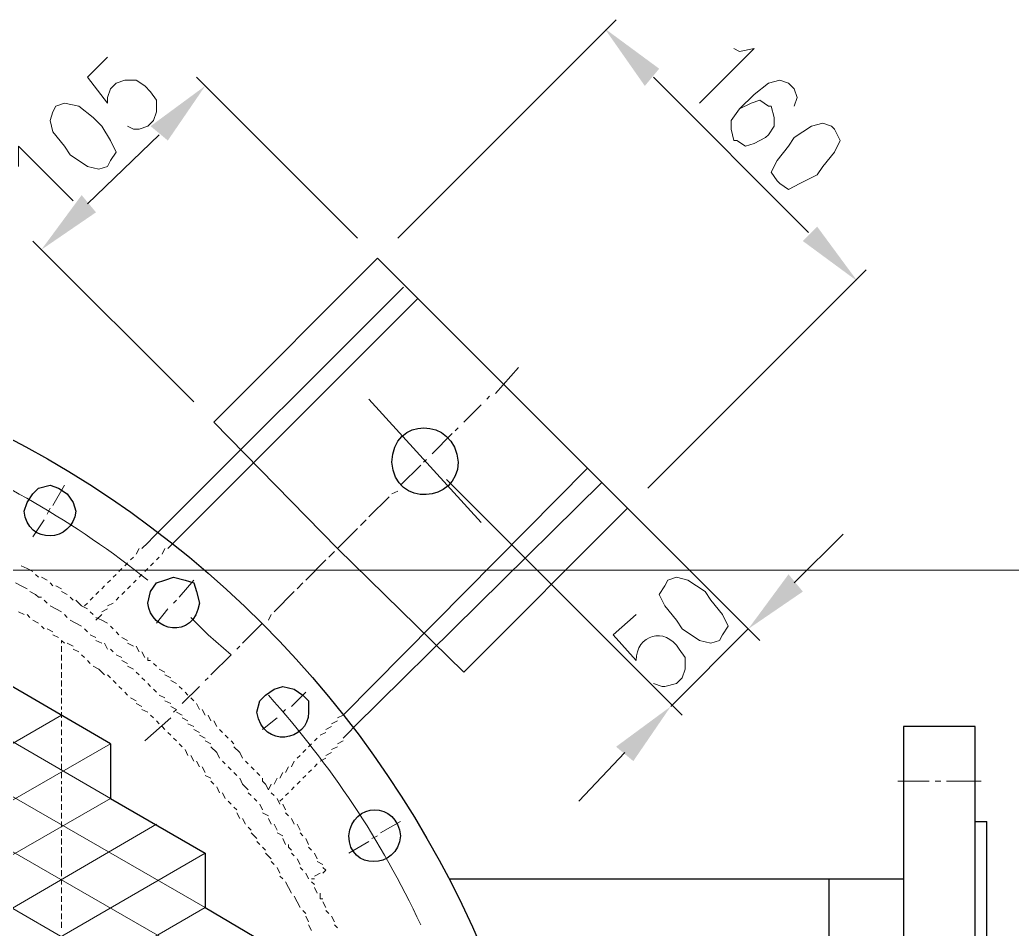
# Model space of a CAD drawing. Header units: millimetres. Extents: x 0 to 825, y 0 to 1167.
# Drawn here: x 260.3 to 322.5, y 211 to 268 of the extents above; entities that cross this region are included whole.
import ezdxf

# ---------------------------------------------------------------- set-up
doc = ezdxf.new("R2010")
doc.units = ezdxf.units.MM
doc.layers.add('1', color=7, linetype='Continuous')

msp = doc.modelspace()

# ---------------------------------------------------------------- hatches: boundary and pattern name
h = msp.add_hatch(color=0)
h.dxf.hatch_style = 2
h.paths.add_polyline_path([(300.381732, 264.921732), (299.481732, 263.841732), (296.961732, 267.441732)])
h = msp.add_hatch(color=0)
h.dxf.hatch_style = 2
h.paths.add_polyline_path([(268.521732, 261.321732), (269.601732, 260.421732), (271.941732, 263.841732)])
h = msp.add_hatch(color=0)
h.dxf.hatch_style = 2
h.paths.add_polyline_path([(264.201732, 257.001732), (265.101732, 255.921732), (261.681732, 253.581732)])
h = msp.add_hatch(color=0)
h.dxf.hatch_style = 2
h.paths.add_polyline_path([(310.281732, 255.021732), (309.381732, 254.121732), (312.801732, 251.601732)])
h = msp.add_hatch(color=0)
h.dxf.hatch_style = 2
h.paths.add_polyline_path([(308.481732, 233.241732), (309.381732, 232.161732), (305.961732, 229.821732)])
h = msp.add_hatch(color=0)
h.dxf.hatch_style = 2
h.paths.add_polyline_path([(297.681732, 222.441732), (298.761732, 221.541732), (301.101732, 224.961732)])

# ---------------------------------------------------------------- linework, layer by layer
at = {"layer": '1', "color": 0, "lineweight": 9}
for points in [[(284.001732, 254.301732), (297.681732, 267.981732)], [(305.061732, 266.181732), (305.421732, 266.001732), (306.321732, 266.181732), (302.901732, 262.761732)], [(265.821732, 265.641732), (264.561732, 264.381732), (265.821732, 262.761732), (265.821732, 263.121732), (266.001732, 263.661732), (266.361732, 264.021732), (266.901732, 264.201732), (267.621732, 264.201732), (268.161732, 263.841732), (268.521732, 263.481732), (268.881732, 262.941732), (268.881732, 262.221732), (268.701732, 261.681732), (268.341732, 261.321732), (267.801732, 261.141732), (267.441732, 261.141732), (267.081732, 261.321732)], [(281.481732, 254.301732), (271.401732, 264.381732)], [(300.021732, 264.381732), (309.741732, 254.661732)], [(308.841732, 262.581732), (309.021732, 263.121732), (308.841732, 263.661732), (308.481732, 264.021732), (307.941732, 264.201732), (307.221732, 264.021732), (306.321732, 263.301732), (305.421732, 262.401732), (304.881732, 261.681732), (304.881732, 261.141732), (305.061732, 260.421732), (305.241732, 260.421732), (305.781732, 260.061732), (306.321732, 260.241732), (307.041732, 260.601732), (307.221732, 260.781732), (307.581732, 261.321732), (307.581732, 261.861732), (307.401732, 262.581732), (307.221732, 262.581732), (306.681732, 262.941732), (306.141732, 262.761732), (305.421732, 262.401732)], [(262.401732, 262.221732), (262.221732, 261.681732), (262.401732, 260.961732), (263.121732, 260.061732), (263.481732, 259.521732), (264.561732, 258.801732), (265.281732, 258.621732), (265.821732, 258.801732), (266.001732, 259.161732), (266.361732, 259.701732), (266.001732, 260.421732), (265.461732, 261.321732), (264.921732, 261.861732), (264.021732, 262.581732), (263.121732, 262.761732), (262.581732, 262.581732), (262.401732, 262.221732)], [(311.181732, 261.321732), (310.641732, 261.501732), (309.921732, 261.321732), (308.841732, 260.601732), (308.481732, 260.061732), (307.761732, 259.161732), (307.401732, 258.441732), (307.761732, 257.901732), (307.941732, 257.721732), (308.481732, 257.361732), (309.201732, 257.721732), (310.281732, 258.261732), (310.641732, 258.801732), (311.361732, 259.701732), (311.721732, 260.421732), (311.361732, 261.141732), (311.181732, 261.321732)], [(264.561732, 256.461732), (269.061732, 260.781732)], [(260.241732, 258.801732), (260.241732, 259.161732), (260.241732, 260.061732), (263.661732, 256.641732)], [(271.221732, 244.041732), (261.141732, 254.121732)], [(299.661732, 238.641732), (313.341732, 252.321732)], [(290.121732, 244.581732), (291.561732, 246.201732)], [(289.581732, 244.221732), (289.761732, 244.401732)], [(282.201732, 244.221732), (289.221732, 236.481732)], [(288.141732, 242.781732), (289.221732, 243.861732)], [(291.741732, 244.041732), (306.681732, 229.101732)], [(286.161732, 240.801732), (287.421732, 242.061732)], [(287.601732, 242.241732), (287.781732, 242.421732)], [(284.181732, 238.821732), (285.441732, 240.081732)], [(285.621732, 240.261732), (285.801732, 240.441732)], [(263.121732, 238.821732), (262.401732, 237.561732)], [(287.061732, 239.181732), (301.821732, 224.421732)], [(282.201732, 236.841732), (283.461732, 238.101732)], [(283.641732, 238.281732), (284.001732, 238.461732)], [(262.221732, 237.381732), (262.041732, 237.021732)], [(261.861732, 236.661732), (261.141732, 235.581732)], [(281.661732, 236.301732), (282.021732, 236.661732)], [(268.701732, 235.581732), (269.061732, 235.941732)], [(280.221732, 234.861732), (281.481732, 236.121732)], [(308.841732, 232.701732), (311.901732, 235.761732)], [(267.981732, 234.861732), (268.341732, 235.221732)], [(268.341732, 235.221732), (268.701732, 235.581732)], [(269.601732, 234.861732), (269.961732, 235.221732)], [(271.941732, 212.361732), (232.881732, 234.861732)], [(267.621732, 234.501732), (267.801732, 234.861732)], [(269.241732, 234.501732), (269.421732, 234.861732)], [(279.681732, 234.321732), (280.041732, 234.681732)], [(260.781732, 233.601732), (260.421732, 233.781732)], [(266.901732, 233.781732), (267.081732, 233.961732)], [(267.261732, 234.141732), (267.441732, 234.321732)], [(268.521732, 233.781732), (268.701732, 233.961732)], [(268.881732, 234.141732), (269.061732, 234.321732)], [(278.241732, 232.881732), (279.501732, 234.141732)], [(261.141732, 233.421732), (260.781732, 233.601732)], [(261.501732, 233.061732), (261.321732, 233.241732)], [(266.181732, 233.061732), (266.361732, 233.241732)], [(266.541732, 233.421732), (266.721732, 233.601732)], [(267.801732, 233.061732), (267.981732, 233.241732)], [(268.161732, 233.421732), (268.341732, 233.601732)], [(275.001732, 207.141732), (230.001732, 233.061732)], [(260.421732, 232.521732), (260.061732, 232.701732)], [(260.781732, 232.341732), (260.421732, 232.521732)], [(262.041732, 232.881732), (261.681732, 233.061732)], [(262.401732, 232.521732), (262.221732, 232.701732)], [(262.941732, 232.341732), (262.581732, 232.521732)], [(265.461732, 232.341732), (265.641732, 232.521732)], [(265.821732, 232.701732), (266.001732, 232.881732)], [(267.081732, 232.341732), (267.261732, 232.521732)], [(267.441732, 232.701732), (267.621732, 232.881732)], [(271.221732, 232.881732), (270.321732, 231.801732)], [(277.701732, 232.341732), (278.061732, 232.701732)], [(300.741732, 232.521732), (300.381732, 231.981732), (300.741732, 231.261732), (301.461732, 230.361732), (301.821732, 229.821732), (302.901732, 229.101732), (303.621732, 228.921732), (304.161732, 229.101732), (304.341732, 229.461732), (304.701732, 230.001732), (304.341732, 230.721732), (303.621732, 231.621732), (303.261732, 232.161732), (302.181732, 232.881732), (301.461732, 233.061732), (300.921732, 232.881732), (300.741732, 232.521732)], [(261.321732, 231.981732), (260.961732, 232.161732)], [(261.681732, 231.801732), (261.501732, 231.801732), (261.321732, 231.981732)], [(263.301732, 231.981732), (262.941732, 232.161732)], [(265.101732, 231.981732), (265.281732, 232.161732)], [(266.721732, 231.981732), (266.901732, 232.161732)], [(276.261732, 230.901732), (277.521732, 232.161732)], [(262.041732, 231.441732), (261.861732, 231.621732)], [(262.581732, 231.081732), (262.221732, 231.261732)], [(263.661732, 231.621732), (263.481732, 231.801732)], [(264.201732, 231.261732), (263.841732, 231.621732)], [(264.561732, 231.081732), (264.201732, 231.261732)], [(264.381732, 231.261732), (264.561732, 231.441732)], [(264.741732, 231.621732), (264.921732, 231.801732)], [(265.821732, 231.261732), (266.181732, 231.441732)], [(266.361732, 231.621732), (266.541732, 231.801732)], [(270.141732, 231.621732), (269.961732, 231.441732)], [(260.601732, 230.721732), (260.241732, 230.901732)], [(260.961732, 230.541732), (260.781732, 230.721732)], [(262.941732, 230.901732), (262.581732, 231.081732)], [(263.301732, 230.541732), (263.121732, 230.721732)], [(264.921732, 230.721732), (264.741732, 230.901732)], [(265.101732, 230.361732), (265.461732, 230.721732)], [(265.461732, 230.901732), (265.821732, 231.081732)], [(269.601732, 231.081732), (268.881732, 230.181732)], [(275.901732, 230.361732), (276.081732, 230.721732)], [(261.501732, 230.181732), (261.141732, 230.361732)], [(261.861732, 229.821732), (261.681732, 230.001732)], [(263.841732, 230.181732), (263.481732, 230.361732)], [(264.201732, 230.001732), (263.841732, 230.181732)], [(265.461732, 230.361732), (265.101732, 230.541732)], [(265.821732, 230.181732), (265.821732, 230.181732), (265.461732, 230.361732)], [(266.181732, 229.821732), (266.001732, 230.001732)], [(273.561732, 228.201732), (272.121732, 229.461732), (271.041732, 230.541732)], [(274.281732, 228.921732), (275.541732, 230.181732)], [(275.001732, 203.541732), (230.001732, 229.641732)], [(266.001732, 219.201732), (248.001732, 229.641732)], [(262.401732, 229.641732), (262.041732, 229.821732)], [(262.761732, 229.281732), (262.401732, 229.461732)], [(264.561732, 229.641732), (264.561732, 229.641732), (264.381732, 229.821732)], [(265.101732, 229.281732), (264.741732, 229.461732)], [(266.541732, 229.461732), (266.361732, 229.641732)], [(301.101732, 224.961732), (305.961732, 229.821732)], [(263.121732, 228.921732), (262.941732, 229.101732)], [(262.941732, 228.921732), (262.941732, 229.101732)], [(263.661732, 228.741732), (263.301732, 228.921732)], [(265.461732, 228.921732), (265.101732, 229.101732)], [(265.821732, 228.561732), (265.641732, 228.921732)], [(267.081732, 229.101732), (266.721732, 229.281732)], [(267.441732, 228.741732), (267.081732, 228.921732)], [(262.941732, 228.381732), (262.941732, 228.741732)], [(262.941732, 227.841732), (262.941732, 228.201732)], [(264.021732, 228.381732), (263.661732, 228.561732)], [(264.381732, 228.021732), (264.201732, 228.201732)], [(266.181732, 228.381732), (266.001732, 228.561732)], [(266.721732, 228.021732), (266.361732, 228.201732)], [(267.801732, 228.381732), (267.621732, 228.741732)], [(268.161732, 228.021732), (267.981732, 228.381732)], [(272.301732, 226.941732), (273.561732, 228.201732)], [(273.921732, 228.561732), (274.101732, 228.741732)], [(262.941732, 227.301732), (262.941732, 227.661732)], [(264.741732, 227.661732), (264.561732, 227.841732)], [(267.081732, 227.661732), (266.721732, 227.841732)], [(268.521732, 227.841732), (268.341732, 227.841732), (268.341732, 228.021732)], [(268.881732, 227.481732), (268.701732, 227.661732)], [(262.941732, 226.761732), (262.941732, 227.121732)], [(265.281732, 227.301732), (264.921732, 227.481732)], [(265.641732, 226.941732), (265.281732, 227.301732)], [(266.001732, 226.761732), (265.821732, 226.941732)], [(267.441732, 227.301732), (267.081732, 227.481732)], [(267.801732, 226.941732), (267.621732, 227.121732)], [(269.421732, 227.121732), (269.061732, 227.301732)], [(269.781732, 226.761732), (269.421732, 226.941732)], [(262.941732, 226.221732), (262.941732, 226.581732)], [(266.361732, 226.401732), (266.181732, 226.581732)], [(268.161732, 226.581732), (267.981732, 226.761732)], [(268.521732, 226.221732), (268.341732, 226.401732)], [(270.141732, 226.401732), (269.781732, 226.581732)], [(271.941732, 226.581732), (272.121732, 226.761732)], [(262.941732, 225.681732), (262.941732, 226.041732)], [(266.721732, 226.041732), (266.541732, 226.221732)], [(267.081732, 225.681732), (266.901732, 225.861732)], [(268.881732, 225.861732), (268.701732, 226.041732)], [(269.421732, 225.501732), (269.061732, 225.681732)], [(270.501732, 226.041732), (270.321732, 226.221732)], [(270.501732, 225.141732), (271.581732, 226.221732)], [(270.861732, 225.681732), (270.681732, 225.861732)], [(278.241732, 225.861732), (277.341732, 224.961732)], [(262.941732, 225.141732), (262.941732, 225.501732)], [(267.621732, 225.321732), (267.261732, 225.501732)], [(267.981732, 224.961732), (267.621732, 225.141732)], [(269.781732, 225.141732), (269.421732, 225.321732)], [(271.221732, 225.321732), (271.041732, 225.501732)], [(271.581732, 224.781732), (271.401732, 225.141732)], [(230.001732, 205.341732), (262.941732, 224.421732)], [(262.941732, 224.781732), (262.941732, 224.961732)], [(262.941732, 224.241732), (262.941732, 224.601732)], [(268.341732, 224.601732), (267.981732, 224.781732)], [(268.701732, 224.241732), (268.521732, 224.421732)], [(270.141732, 224.781732), (269.781732, 224.961732)], [(269.961732, 224.601732), (270.141732, 224.781732)], [(270.501732, 224.421732), (270.141732, 224.601732)], [(271.941732, 224.421732), (271.761732, 224.781732)], [(272.301732, 224.061732), (272.121732, 224.421732)], [(276.981732, 224.781732), (276.801732, 224.601732)], [(280.221732, 224.241732), (280.581732, 224.421732)], [(262.941732, 223.701732), (262.941732, 224.061732)], [(268.161732, 222.801732), (269.781732, 224.241732)], [(269.061732, 223.881732), (268.881732, 224.061732)], [(270.861732, 224.061732), (270.501732, 224.241732)], [(271.221732, 223.701732), (270.861732, 223.881732)], [(272.661732, 223.701732), (272.481732, 224.061732)], [(276.441732, 224.241732), (275.541732, 223.521732)], [(279.861732, 223.881732), (280.221732, 224.061732)], [(262.941732, 223.161732), (262.941732, 223.521732)], [(269.421732, 223.521732), (269.241732, 223.701732)], [(269.781732, 223.161732), (269.601732, 223.341732)], [(271.581732, 223.341732), (271.221732, 223.521732)], [(271.941732, 222.981732), (271.581732, 223.161732)], [(273.021732, 223.341732), (272.841732, 223.521732)], [(273.381732, 222.981732), (273.201732, 223.161732)], [(279.141732, 223.161732), (279.501732, 223.341732)], [(279.501732, 223.521732), (279.861732, 223.701732)], [(280.581732, 222.981732), (280.941732, 223.341732)], [(280.941732, 223.341732), (281.301732, 223.701732)], [(230.001732, 201.921732), (266.001732, 222.621732)], [(262.941732, 222.621732), (262.941732, 222.981732)], [(270.141732, 222.801732), (269.961732, 222.981732)], [(270.501732, 222.441732), (270.321732, 222.621732)], [(272.301732, 222.621732), (271.941732, 222.801732)], [(273.741732, 222.621732), (273.561732, 222.801732)], [(278.421732, 222.441732), (278.601732, 222.621732)], [(278.781732, 222.801732), (278.961732, 222.981732)], [(280.221732, 222.621732), (280.581732, 222.801732)], [(262.941732, 222.081732), (262.941732, 222.441732)], [(270.861732, 221.901732), (270.681732, 222.261732)], [(272.661732, 222.081732), (272.301732, 222.441732)], [(272.841732, 221.721732), (272.661732, 222.081732)], [(274.101732, 222.081732), (273.741732, 222.441732)], [(274.281732, 221.721732), (274.101732, 222.081732)], [(278.061732, 222.081732), (278.241732, 222.261732)], [(279.501732, 221.901732), (279.861732, 222.081732)], [(279.861732, 222.261732), (280.221732, 222.441732)], [(298.221732, 222.081732), (295.341732, 219.021732)], [(262.941732, 221.541732), (262.941732, 221.901732)], [(262.941732, 221.001732), (262.941732, 221.361732)], [(271.221732, 221.541732), (271.041732, 221.901732)], [(271.581732, 221.181732), (271.401732, 221.541732)], [(273.201732, 221.361732), (273.021732, 221.541732)], [(274.641732, 221.361732), (274.461732, 221.541732)], [(277.341732, 221.181732), (277.521732, 221.541732)], [(277.701732, 221.721732), (277.881732, 221.901732)], [(278.781732, 221.181732), (278.961732, 221.361732)], [(279.141732, 221.541732), (279.501732, 221.721732)], [(262.941732, 220.461732), (262.941732, 220.821732)], [(271.941732, 220.821732), (271.761732, 221.181732)], [(273.561732, 221.001732), (273.381732, 221.181732)], [(273.921732, 220.641732), (273.741732, 220.821732)], [(275.001732, 221.001732), (274.821732, 221.181732)], [(275.361732, 220.641732), (275.181732, 220.821732)], [(276.621732, 220.461732), (276.801732, 220.821732)], [(276.981732, 220.821732), (277.161732, 221.181732)], [(278.421732, 220.821732), (278.601732, 221.001732)], [(262.941732, 220.101732), (262.941732, 220.281732)], [(272.301732, 220.461732), (271.941732, 220.641732)], [(272.481732, 220.101732), (272.301732, 220.281732)], [(274.281732, 220.101732), (274.101732, 220.461732)], [(274.641732, 219.741732), (274.281732, 220.101732)], [(275.721732, 220.101732), (275.541732, 220.281732), (275.541732, 220.461732)], [(275.901732, 219.741732), (275.721732, 220.101732)], [(275.901732, 219.741732), (276.081732, 220.101732)], [(276.261732, 220.101732), (276.441732, 220.461732)], [(277.701732, 220.101732), (277.881732, 220.281732)], [(278.061732, 220.461732), (278.241732, 220.641732)], [(315.321732, 220.281732), (317.301732, 220.281732)], [(317.661732, 220.281732), (318.021732, 220.281732)], [(318.381732, 220.281732), (320.541732, 220.281732)], [(262.941732, 219.561732), (262.941732, 219.921732)], [(272.841732, 219.561732), (272.661732, 219.921732)], [(273.201732, 219.201732), (273.021732, 219.561732)], [(274.821732, 219.381732), (274.641732, 219.561732)], [(276.261732, 219.381732), (276.081732, 219.561732)], [(276.981732, 219.381732), (277.161732, 219.561732)], [(277.341732, 219.741732), (277.521732, 219.921732)], [(230.001732, 198.501732), (266.001732, 219.201732)], [(262.941732, 219.021732), (262.941732, 219.381732)], [(262.941732, 218.481732), (262.941732, 218.841732)], [(273.561732, 218.841732), (273.381732, 219.021732)], [(275.181732, 219.021732), (275.001732, 219.201732), (275.001732, 219.201732)], [(275.541732, 218.481732), (275.361732, 218.841732)], [(276.621732, 218.841732), (276.441732, 219.201732)], [(276.621732, 219.021732), (276.801732, 219.201732)], [(276.981732, 218.481732), (276.801732, 218.841732)], [(262.941732, 217.941732), (262.941732, 218.301732)], [(273.921732, 218.481732), (273.741732, 218.661732)], [(274.101732, 217.941732), (273.921732, 218.301732)], [(275.901732, 218.121732), (275.541732, 218.301732)], [(277.161732, 218.121732), (276.981732, 218.301732)], [(230.001732, 194.901732), (268.881732, 217.581732)], [(262.941732, 217.401732), (262.941732, 217.761732)], [(274.461732, 217.581732), (274.281732, 217.941732)], [(276.081732, 217.581732), (275.901732, 217.941732)], [(276.441732, 217.221732), (276.261732, 217.581732)], [(277.521732, 217.581732), (277.341732, 217.941732)], [(277.881732, 217.221732), (277.701732, 217.581732)], [(284.181732, 217.761732), (282.921732, 217.041732)], [(262.941732, 216.861732), (262.941732, 217.221732)], [(274.821732, 217.221732), (274.641732, 217.401732)], [(275.181732, 216.681732), (274.821732, 217.041732)], [(276.801732, 216.861732), (276.441732, 217.041732)], [(278.061732, 216.861732), (277.881732, 217.041732)], [(262.941732, 216.321732), (262.941732, 216.681732)], [(275.361732, 216.321732), (275.181732, 216.501732)], [(276.981732, 216.321732), (276.801732, 216.681732)], [(277.341732, 215.961732), (277.161732, 216.141732), (277.161732, 216.321732)], [(278.421732, 216.321732), (278.241732, 216.681732)], [(282.201732, 216.501732), (280.941732, 215.781732)], [(282.741732, 216.861732), (282.381732, 216.681732)], [(230.001732, 191.481732), (271.941732, 215.781732)], [(262.941732, 215.781732), (262.941732, 216.141732)], [(275.721732, 215.961732), (275.541732, 216.141732)], [(276.081732, 215.421732), (275.721732, 215.781732)], [(277.521732, 215.601732), (277.341732, 215.781732)], [(278.601732, 215.961732), (278.421732, 216.141732)], [(278.961732, 215.421732), (278.781732, 215.781732)], [(262.941732, 215.241732), (262.941732, 215.601732)], [(262.941732, 214.881732), (262.941732, 215.241732)], [(276.261732, 215.061732), (276.081732, 215.241732)], [(277.881732, 215.061732), (277.701732, 215.421732)], [(279.321732, 215.061732), (278.961732, 215.241732)], [(262.941732, 214.341732), (262.941732, 214.701732)], [(276.621732, 214.521732), (276.441732, 214.881732)], [(278.061732, 214.701732), (277.881732, 214.881732)], [(278.421732, 214.161732), (278.241732, 214.521732)], [(278.781732, 214.341732), (279.141732, 214.521732)], [(279.501732, 214.701732), (279.321732, 214.881732)], [(279.321732, 214.521732), (279.501732, 214.701732)], [(262.941732, 213.801732), (262.941732, 214.161732)], [(276.801732, 214.161732), (276.621732, 214.341732)], [(277.161732, 213.621732), (276.981732, 213.981732)], [(278.601732, 214.161732), (278.781732, 214.161732)], [(278.781732, 213.801732), (278.601732, 213.981732)], [(262.941732, 213.261732), (262.941732, 213.621732)], [(277.341732, 213.261732), (277.161732, 213.621732)], [(278.961732, 213.261732), (278.781732, 213.621732)], [(279.321732, 212.901732), (279.141732, 212.901732), (279.141732, 213.261732)], [(262.941732, 212.721732), (262.941732, 213.081732)], [(277.701732, 212.721732), (277.521732, 213.081732)], [(277.881732, 212.361732), (277.701732, 212.721732)], [(279.501732, 212.361732), (279.321732, 212.721732)], [(230.001732, 188.061732), (271.941732, 212.361732)], [(262.941732, 212.181732), (262.941732, 212.541732)], [(262.941732, 211.641732), (262.941732, 212.001732)], [(278.241732, 212.001732), (278.061732, 212.181732)], [(279.681732, 212.001732), (279.501732, 212.181732)], [(262.941732, 211.101732), (262.941732, 211.461732)], [(278.421732, 211.461732), (278.241732, 211.821732)], [(280.041732, 211.461732), (279.861732, 211.821732)], [(278.601732, 210.921732), (278.421732, 211.281732)], [(280.221732, 211.101732), (280.041732, 211.281732)]]:
    msp.add_lwpolyline(points, dxfattribs=at)
at = {"layer": '1', "color": 0, "lineweight": 25}
for points in [[(280.221732, 234.861732), (272.481732, 242.781732), (282.741732, 253.041732)], [(290.661732, 245.121732), (282.741732, 253.041732)], [(269.061732, 235.941732), (284.361732, 251.241732)], [(269.961732, 235.221732), (285.261732, 250.521732)], [(288.141732, 227.121732), (298.401732, 237.381732), (290.661732, 245.121732)], [(280.581732, 224.421732), (295.881732, 239.901732)], [(281.301732, 223.701732), (296.781732, 239.001732)], [(280.221732, 234.861732), (288.141732, 227.121732)], [(266.001732, 222.621732), (250.881732, 231.441732)], [(315.681732, 223.701732), (315.681732, 184.641732)], [(320.181732, 223.701732), (315.681732, 223.701732)], [(320.181732, 184.641732), (320.181732, 223.701732)], [(266.001732, 222.621732), (266.001732, 219.201732)], [(266.001732, 219.201732), (271.941732, 215.781732)], [(320.181732, 217.761732), (320.901732, 217.761732)], [(320.901732, 184.641732), (320.901732, 217.761732)], [(271.941732, 215.781732), (271.941732, 212.361732)], [(287.241732, 214.161732), (315.681732, 214.161732)], [(311.001732, 214.161732), (311.001732, 196.161732)], [(271.941732, 212.361732), (275.001732, 210.561732)]]:
    msp.add_lwpolyline(points, dxfattribs=at)
at = {"layer": '1', "color": 30, "lineweight": 9}
msp.add_lwpolyline([(824.541732, 233.493732), (0.141732, 233.493732)], dxfattribs=at)
at = {"layer": '1', "color": 0, "lineweight": 25}
for points, knots in [([(294.441732, 184.641732), (294.261732, 220.281732), (265.641732, 248.901732), (230.001732, 249.081732), (194.181732, 248.901732), (165.381732, 220.281732), (165.381732, 184.641732), (165.381732, 149.001732), (194.361732, 120.201732), (230.001732, 120.021732), (265.641732, 120.201732), (294.261732, 148.821732), (294.441732, 184.641732)], [0, 0, 0, 0, 1, 1, 1, 2, 2, 2, 3, 3, 3, 4, 4, 4, 4]), ([(287.781732, 240.261732), (287.601732, 243.141732), (283.641732, 243.141732), (283.641732, 240.261732), (283.821732, 237.381732), (287.781732, 237.741732), (287.781732, 240.261732)], [0, 0, 0, 0, 1, 1, 1, 2, 2, 2, 2]), ([(263.841732, 237.201732), (263.841732, 237.201732), (263.661732, 237.741732), (263.661732, 237.741732), (263.661732, 237.741732), (263.301732, 238.281732), (263.301732, 238.281732), (263.301732, 238.281732), (262.761732, 238.641732), (262.761732, 238.641732), (262.761732, 238.641732), (262.221732, 238.821732), (262.221732, 238.821732), (262.221732, 238.821732), (261.501732, 238.641732), (261.501732, 238.641732), (261.501732, 238.641732), (261.141732, 238.281732), (261.141732, 238.281732), (261.141732, 238.281732), (260.781732, 237.741732), (260.781732, 237.741732), (260.781732, 237.741732), (260.601732, 237.201732), (260.601732, 237.201732), (260.781732, 235.041732), (263.661732, 235.221732), (263.841732, 237.201732)], [0, 0, 0, 0, 1, 1, 1, 2, 2, 2, 3, 3, 3, 4, 4, 4, 5, 5, 5, 6, 6, 6, 7, 7, 7, 8, 8, 8, 9, 9, 9, 9]), ([(271.581732, 231.441732), (271.581732, 231.441732), (271.401732, 232.161732), (271.401732, 232.161732), (271.401732, 232.161732), (271.221732, 232.701732), (271.221732, 232.701732), (271.221732, 232.701732), (270.681732, 232.881732), (270.681732, 232.881732), (270.681732, 232.881732), (269.961732, 233.061732), (269.961732, 233.061732), (269.961732, 233.061732), (269.421732, 232.881732), (269.421732, 232.881732), (269.421732, 232.881732), (268.881732, 232.701732), (268.881732, 232.701732), (268.881732, 232.701732), (268.521732, 232.161732), (268.521732, 232.161732), (268.521732, 232.161732), (268.341732, 231.441732), (268.341732, 231.441732), (268.521732, 229.641732), (271.221732, 229.101732), (271.581732, 231.441732)], [0, 0, 0, 0, 1, 1, 1, 2, 2, 2, 3, 3, 3, 4, 4, 4, 5, 5, 5, 6, 6, 6, 7, 7, 7, 8, 8, 8, 9, 9, 9, 9]), ([(278.421732, 224.601732), (278.421732, 224.601732), (278.421732, 225.321732), (278.421732, 225.321732), (278.421732, 225.321732), (278.061732, 225.681732), (278.061732, 225.681732), (278.061732, 225.681732), (277.521732, 226.041732), (277.521732, 226.041732), (277.521732, 226.041732), (276.801732, 226.221732), (276.801732, 226.221732), (276.801732, 226.221732), (276.261732, 226.041732), (276.261732, 226.041732), (276.261732, 226.041732), (275.721732, 225.681732), (275.721732, 225.681732), (275.721732, 225.681732), (275.361732, 225.321732), (275.361732, 225.321732), (275.361732, 225.321732), (275.181732, 224.601732), (275.181732, 224.601732), (275.541732, 222.261732), (278.421732, 222.801732), (278.421732, 224.601732)], [0, 0, 0, 0, 1, 1, 1, 2, 2, 2, 3, 3, 3, 4, 4, 4, 5, 5, 5, 6, 6, 6, 7, 7, 7, 8, 8, 8, 9, 9, 9, 9]), ([(284.181732, 216.861732), (284.001732, 219.021732), (281.121732, 219.021732), (280.941732, 216.861732), (280.941732, 214.701732), (284.001732, 214.701732), (284.181732, 216.861732)], [0, 0, 0, 0, 1, 1, 1, 2, 2, 2, 2])]:
    msp.add_open_spline(points, degree=3, knots=knots, dxfattribs=at)
at = {"layer": '1', "color": 0, "lineweight": 9}
for points in [[(268.341732, 232.881732), (263.841732, 236.481732), (258.801732, 239.361732), (253.581732, 241.521732)], [(285.441732, 211.281732), (282.921732, 216.681732), (279.861732, 221.181732), (275.901732, 225.681732)]]:
    msp.add_open_spline(points, degree=3, dxfattribs=at)
msp.add_open_spline([(298.941732, 230.721732), (298.941732, 230.721732), (297.501732, 229.461732), (297.501732, 229.461732), (297.501732, 229.461732), (298.941732, 227.841732), (298.941732, 227.841732), (298.941732, 229.461732), (300.741732, 230.001732), (301.641732, 228.561732), (301.641732, 228.561732), (302.001732, 228.021732), (302.001732, 228.021732), (302.001732, 228.021732), (302.001732, 227.301732), (302.001732, 227.301732), (302.001732, 227.301732), (301.821732, 226.761732), (301.821732, 226.761732), (301.821732, 226.761732), (301.461732, 226.401732), (301.461732, 226.401732), (301.461732, 226.401732), (300.741732, 226.221732), (300.741732, 226.221732), (300.741732, 226.221732), (300.561732, 226.221732), (300.561732, 226.221732), (300.561732, 226.221732), (300.021732, 226.401732), (300.021732, 226.401732)], degree=3, knots=[0, 0, 0, 0, 1, 1, 1, 2, 2, 2, 3, 3, 3, 4, 4, 4, 5, 5, 5, 6, 6, 6, 7, 7, 7, 8, 8, 8, 9, 9, 9, 10, 10, 10, 10], dxfattribs=at)

doc.saveas('drawing.dxf')
